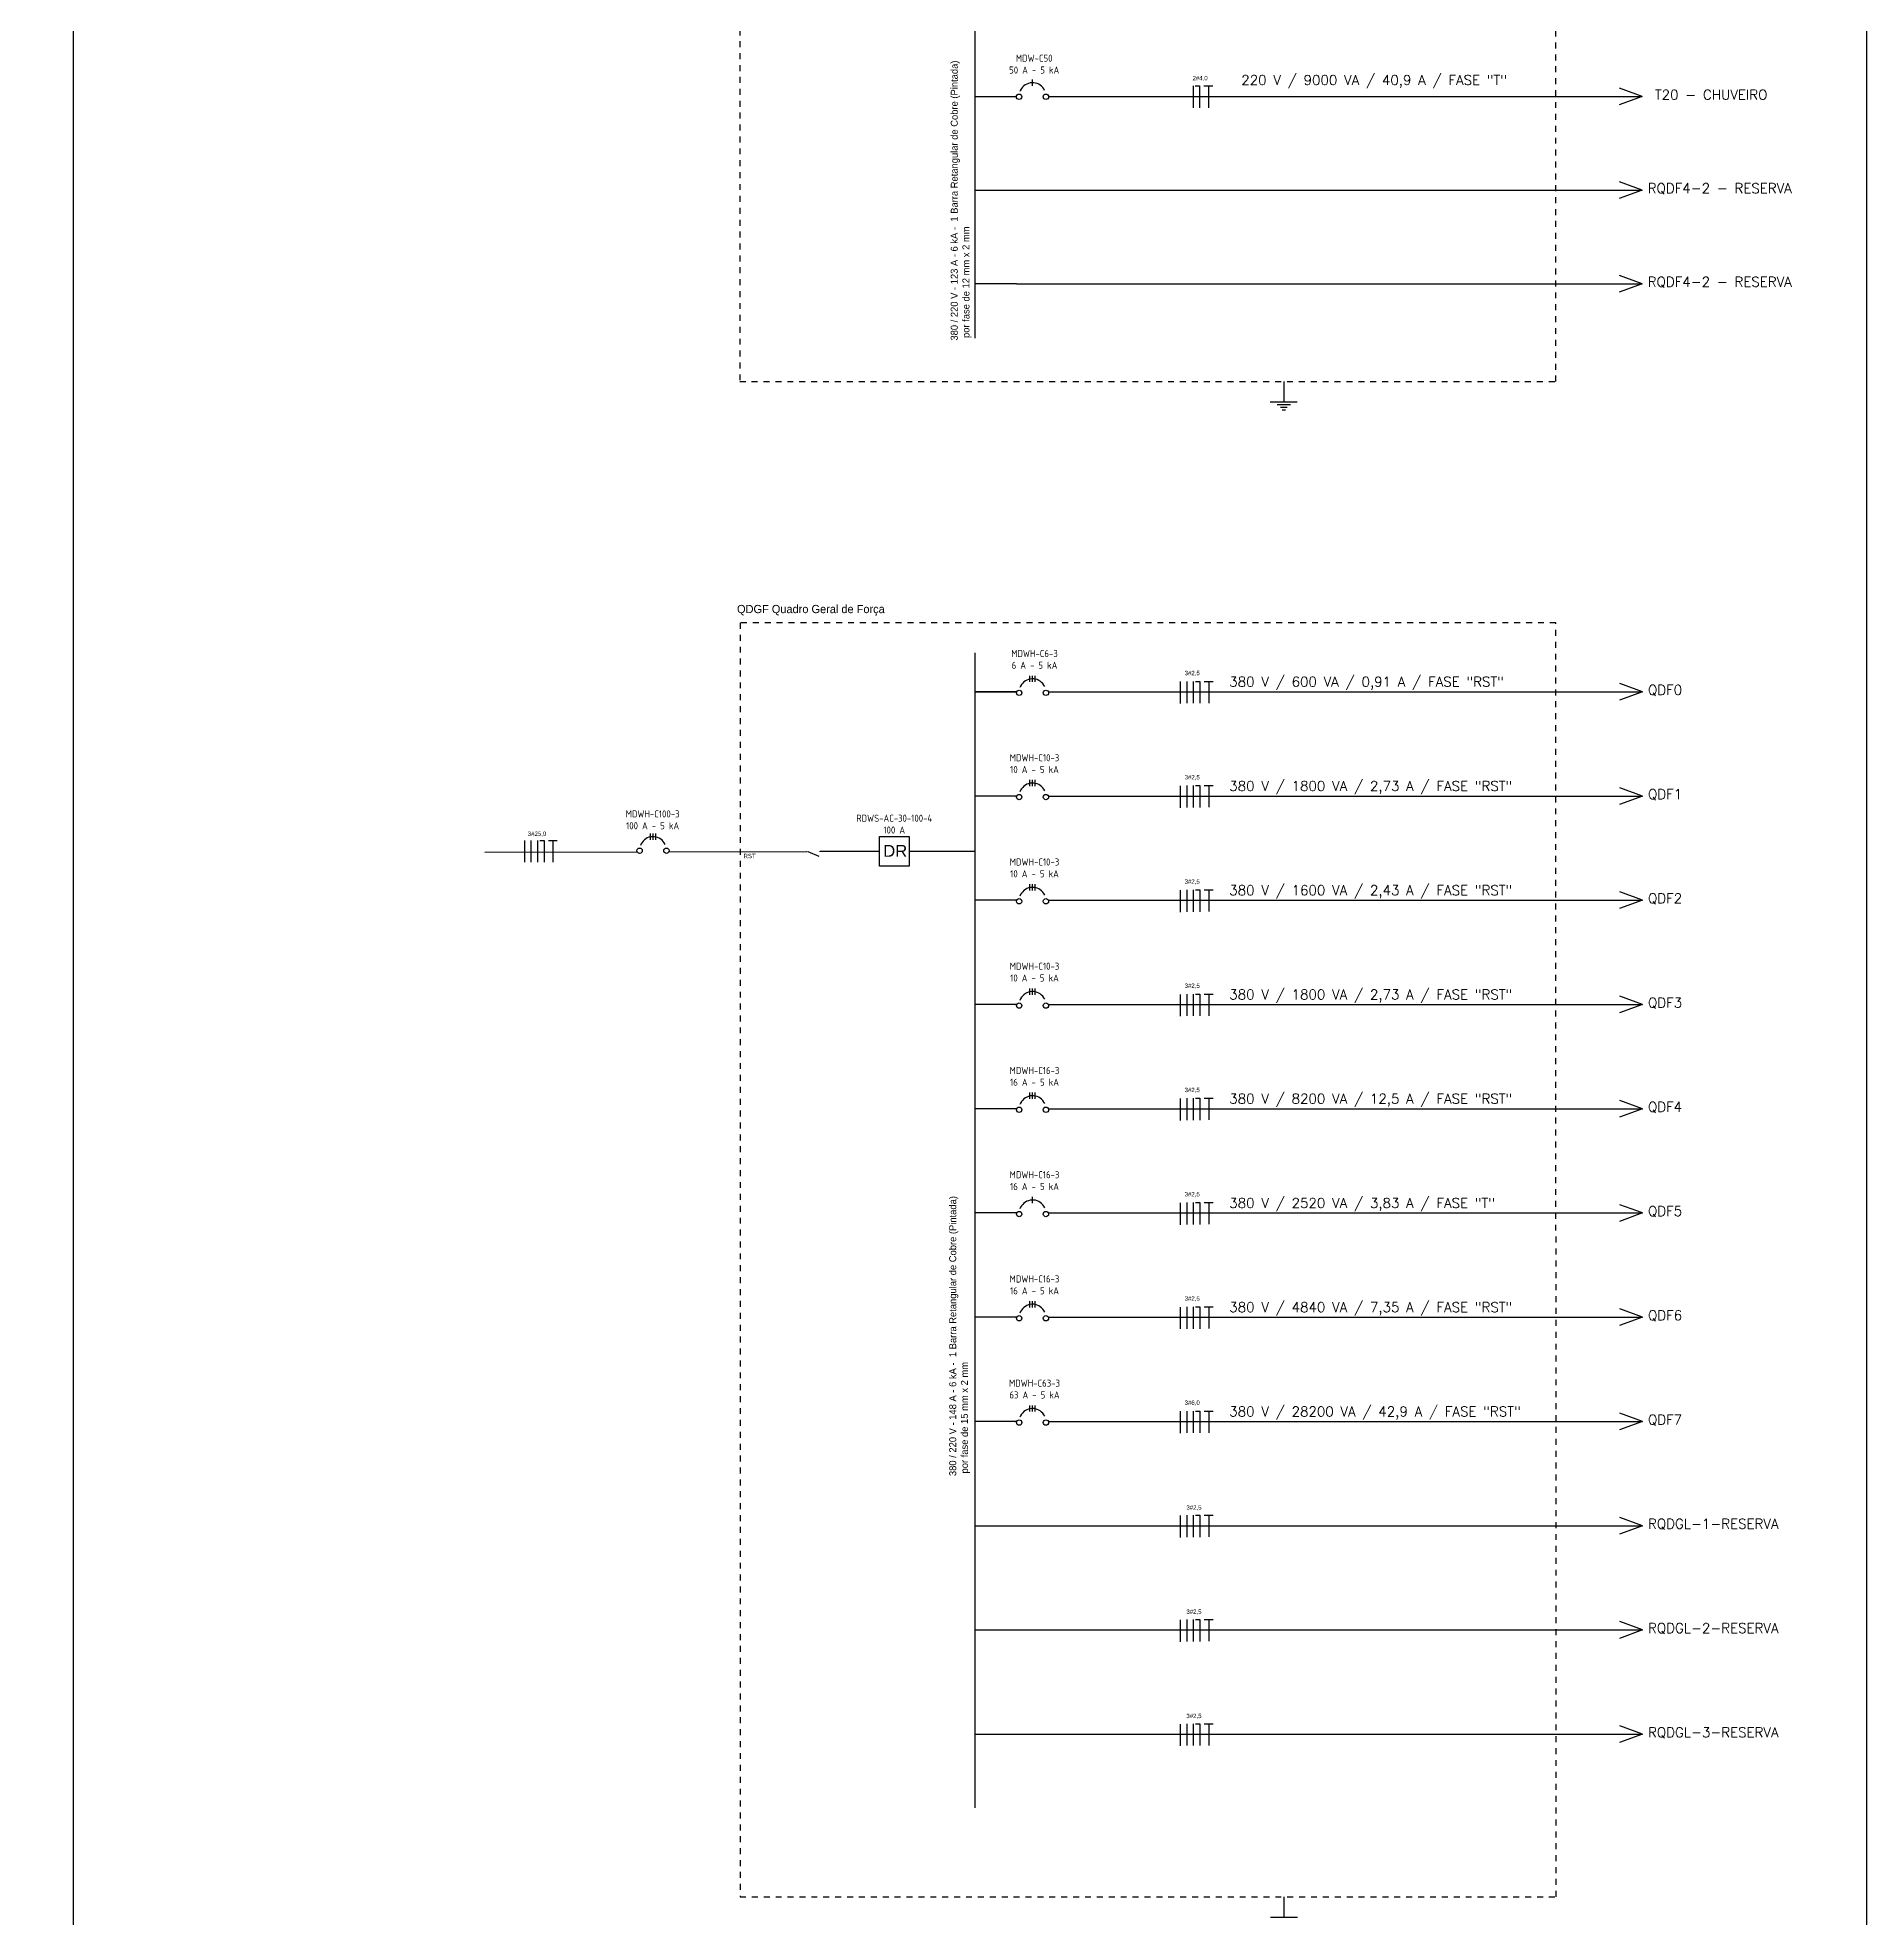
# Model space of a CAD drawing. Extents: x 196 to 487, y -48 to 152.
# Drawn here: x 390.48 to 421.22, y -3.79 to 27.83 of the extents above; entities that cross this region are included whole.
import ezdxf

# ---------------------------------------------------------------- set-up
doc = ezdxf.new("R2010")
doc.units = 0
doc.header["$MEASUREMENT"] = 0
doc.linetypes.add('DASHED2', pattern=[0.375, 0.25, -0.125])
doc.linetypes.add('NULL', pattern=[0])
for name, color, linetype in [('DIAGRAMAS', 254, 'CONTINUOUS'), ('UNIFILAR DESENHO', 50, 'CONTINUOUS'), ('UNIFILAR TEXTO', 7, 'CONTINUOUS'), ('UNIFILAR-TEXTO', 7, 'CONTINUOUS')]:
    doc.layers.add(name, color=color, linetype=linetype)
doc.styles.add('ARIAL', font='arial.ttf')
doc.styles.add('ROMANS', font='romans')

msp = doc.modelspace()

# ---------------------------------------------------------------- hatches: boundary and pattern name
at = {"layer": 'UNIFILAR DESENHO', "linetype": 'Continuous', "transparency": 33554687}
h = msp.add_hatch(color=256, dxfattribs=at)
h.dxf.hatch_style = 1
h.paths.add_polyline_path([(403.407, 14.146, 1), (403.425, 14.146, 1)])
h.paths.add_polyline_path([(403.617, 14.146, 1), (403.636, 14.146, 1)])

# ---------------------------------------------------------------- linework, layer by layer
at = {"layer": 'DIAGRAMAS'}
msp.add_line((391.081, -27.952), (391.081, 136.193), dxfattribs=at)
msp.add_lwpolyline([(360.94, 147.413), (421.222, 147.413), (421.222, -27.952), (360.94, -27.952)], close=True, dxfattribs=at)
at = {"layer": 'UNIFILAR DESENHO', "linetype": 'DASHED2', "ltscale": 0.05}
for p, q in [((402.282, 32.966), (402.282, 22.045)), ((416.002, 22.045), (415.997, 32.966)), ((402.282, 22.045), (416.002, 22.045)), ((416.002, 17.988), (402.286, 17.988)), ((402.286, 17.988), (402.286, -3.43)), ((416.006, -3.43), (416.002, 17.988)), ((402.286, -3.43), (416.006, -3.43))]:
    msp.add_line(p, q, dxfattribs=at)
at = {"layer": 'UNIFILAR DESENHO'}
for p, q in [((406.238, 22.773), (406.238, 32.474)), ((407.203, 27.016), (407.203, 27.121)), ((407.203, 27.016), (407.203, 27.121)), ((409.903, 27.015), (409.903, 26.647)), ((409.94, 27.015), (410.013, 27.015)), ((410.013, 27.015), (410.013, 26.647)), ((410.086, 27.015), (410.234, 27.015)), ((410.16, 27.015), (410.16, 26.647)), ((417.452, 26.836), (417.073, 26.976)), ((417.452, 26.836), (417.073, 26.976)), ((406.238, 26.836), (406.933, 26.836)), ((407.473, 26.836), (417.452, 26.836)), ((407.473, 26.836), (417.452, 26.836)), ((417.452, 26.836), (417.067, 26.695)), ((417.452, 26.836), (417.067, 26.695)), ((417.452, 25.263), (417.073, 25.404)), ((417.452, 25.263), (417.073, 25.404)), ((406.238, 25.263), (417.452, 25.263)), ((417.452, 25.263), (417.067, 25.123)), ((417.452, 25.263), (417.067, 25.123)), ((417.452, 23.69), (417.073, 23.83)), ((406.933, 23.69), (406.238, 23.69)), ((406.933, 23.69), (417.452, 23.69)), ((417.452, 23.69), (417.067, 23.549)), ((411.426, 22.045), (411.426, 21.706)), ((411.201, 21.706), (411.651, 21.706)), ((411.314, 21.661), (411.539, 21.661)), ((411.37, 21.616), (411.483, 21.616)), ((411.398, 21.571), (411.455, 21.571)), ((406.242, -1.934), (406.242, 17.482)), ((407.159, 16.995), (407.159, 17.1)), ((407.204, 16.995), (407.204, 17.1)), ((407.249, 16.995), (407.249, 17.1)), ((406.938, 16.829), (406.242, 16.829)), ((406.242, 16.829), (406.938, 16.829)), ((407.478, 16.829), (417.457, 16.829)), ((409.687, 17), (409.687, 16.632)), ((409.797, 17.005), (409.797, 16.637)), ((409.907, 17.005), (409.907, 16.637)), ((409.944, 17.005), (410.018, 17.005)), ((410.018, 17.005), (410.018, 16.637)), ((410.091, 17.005), (410.238, 17.005)), ((410.165, 17.009), (410.165, 16.641)), ((417.457, 16.829), (417.072, 16.689)), ((417.457, 16.829), (417.077, 16.97)), ((407.159, 15.242), (407.159, 15.347)), ((407.204, 15.242), (407.204, 15.347)), ((407.249, 15.242), (407.249, 15.347)), ((409.687, 15.248), (409.687, 14.88)), ((409.797, 15.252), (409.797, 14.884)), ((409.907, 15.252), (409.907, 14.884)), ((409.944, 15.252), (410.018, 15.252)), ((410.018, 15.252), (410.018, 14.884)), ((410.091, 15.252), (410.238, 15.252)), ((410.165, 15.257), (410.165, 14.888)), ((417.457, 15.077), (417.077, 15.217)), ((406.938, 15.077), (406.242, 15.077)), ((407.478, 15.077), (417.457, 15.077)), ((417.457, 15.077), (417.072, 14.936)), ((398.662, 14.331), (398.662, 13.963)), ((398.772, 14.331), (398.772, 13.963)), ((398.882, 14.331), (398.882, 13.963)), ((398.919, 14.331), (398.993, 14.331)), ((398.993, 14.331), (398.993, 13.963)), ((399.066, 14.331), (399.213, 14.331)), ((399.14, 14.331), (399.14, 13.963)), ((400.779, 14.341), (400.779, 14.446)), ((400.824, 14.341), (400.824, 14.446)), ((400.869, 14.341), (400.869, 14.446)), ((397.997, 14.135), (400.558, 14.139)), ((401.09, 14.14), (403.407, 14.143)), ((403.635, 14.148), (404.629, 14.148)), ((405.129, 14.148), (406.242, 14.148)), ((406.938, 13.324), (406.242, 13.324)), ((407.159, 13.49), (407.159, 13.595)), ((407.204, 13.49), (407.204, 13.595)), ((407.249, 13.49), (407.249, 13.595)), ((407.478, 13.324), (417.457, 13.324)), ((409.687, 13.495), (409.687, 13.127)), ((409.797, 13.5), (409.797, 13.132)), ((409.907, 13.5), (409.907, 13.132)), ((409.944, 13.5), (410.018, 13.5)), ((410.018, 13.5), (410.018, 13.132)), ((410.091, 13.5), (410.238, 13.5)), ((410.165, 13.504), (410.165, 13.136)), ((417.457, 13.324), (417.072, 13.184)), ((417.457, 13.324), (417.077, 13.464)), ((407.159, 11.737), (407.159, 11.842)), ((407.204, 11.737), (407.204, 11.842)), ((407.249, 11.737), (407.249, 11.842)), ((409.687, 11.743), (409.687, 11.375)), ((409.797, 11.747), (409.797, 11.379)), ((409.907, 11.747), (409.907, 11.379)), ((409.944, 11.747), (410.018, 11.747)), ((410.018, 11.747), (410.018, 11.379)), ((410.091, 11.747), (410.238, 11.747)), ((410.165, 11.752), (410.165, 11.383)), ((417.457, 11.572), (417.077, 11.712)), ((406.938, 11.572), (406.242, 11.572)), ((407.478, 11.572), (417.457, 11.572)), ((417.457, 11.572), (417.072, 11.431)), ((406.938, 9.819), (406.242, 9.819)), ((407.159, 9.985), (407.159, 10.09)), ((407.204, 9.985), (407.204, 10.09)), ((407.249, 9.985), (407.249, 10.09)), ((407.478, 9.819), (417.457, 9.819)), ((409.687, 9.99), (409.687, 9.622)), ((409.797, 9.995), (409.797, 9.627)), ((409.907, 9.995), (409.907, 9.627)), ((409.944, 9.995), (410.018, 9.995)), ((410.018, 9.995), (410.018, 9.627)), ((410.091, 9.995), (410.238, 9.995)), ((410.165, 9.999), (410.165, 9.631)), ((417.457, 9.819), (417.072, 9.679)), ((417.457, 9.819), (417.077, 9.959)), ((407.204, 8.232), (407.204, 8.337)), ((409.687, 8.238), (409.687, 7.87)), ((409.797, 8.242), (409.797, 7.874)), ((409.907, 8.242), (409.907, 7.874)), ((409.944, 8.242), (410.018, 8.242)), ((410.018, 8.242), (410.018, 7.874)), ((410.091, 8.242), (410.238, 8.242)), ((410.165, 8.247), (410.165, 7.878)), ((406.938, 8.067), (406.242, 8.067)), ((407.478, 8.067), (417.457, 8.067)), ((417.457, 8.067), (417.072, 7.926)), ((417.457, 8.067), (417.077, 8.207)), ((407.159, 6.48), (407.159, 6.585)), ((407.204, 6.48), (407.204, 6.585)), ((407.249, 6.48), (407.249, 6.585)), ((409.687, 6.485), (409.687, 6.117)), ((409.797, 6.49), (409.797, 6.122)), ((409.907, 6.49), (409.907, 6.122)), ((409.944, 6.49), (410.018, 6.49)), ((410.018, 6.49), (410.018, 6.122)), ((410.091, 6.49), (410.238, 6.49)), ((410.165, 6.494), (410.165, 6.126)), ((417.457, 6.314), (417.077, 6.454)), ((406.938, 6.314), (406.242, 6.314)), ((407.478, 6.314), (417.457, 6.314)), ((417.457, 6.314), (417.072, 6.174)), ((407.159, 4.727), (407.159, 4.832)), ((407.204, 4.727), (407.204, 4.832)), ((407.249, 4.727), (407.249, 4.832)), ((406.938, 4.562), (406.242, 4.562)), ((407.478, 4.562), (417.457, 4.562)), ((409.687, 4.733), (409.687, 4.365)), ((409.797, 4.737), (409.797, 4.369)), ((409.907, 4.737), (409.907, 4.369)), ((409.944, 4.737), (410.018, 4.737)), ((410.018, 4.737), (410.018, 4.369)), ((410.091, 4.737), (410.238, 4.737)), ((410.165, 4.741), (410.165, 4.373)), ((417.457, 4.562), (417.072, 4.421)), ((417.457, 4.562), (417.077, 4.702)), ((409.687, 2.98), (409.687, 2.612)), ((409.797, 2.985), (409.797, 2.617)), ((409.907, 2.985), (409.907, 2.617)), ((409.944, 2.985), (410.018, 2.985)), ((410.018, 2.985), (410.018, 2.617)), ((410.091, 2.985), (410.238, 2.985)), ((410.165, 2.989), (410.165, 2.621)), ((417.457, 2.809), (417.077, 2.949)), ((406.242, 2.809), (417.457, 2.809)), ((417.457, 2.809), (417.072, 2.669)), ((406.242, 1.057), (417.457, 1.057)), ((409.687, 1.228), (409.687, 0.86)), ((409.797, 1.232), (409.797, 0.864)), ((409.907, 1.232), (409.907, 0.864)), ((409.944, 1.232), (410.018, 1.232)), ((410.018, 1.232), (410.018, 0.864)), ((410.091, 1.232), (410.238, 1.232)), ((410.165, 1.236), (410.165, 0.868)), ((417.457, 1.057), (417.072, 0.916)), ((417.457, 1.057), (417.077, 1.197)), ((409.687, -0.525), (409.687, -0.893)), ((409.797, -0.52), (409.797, -0.888)), ((409.907, -0.52), (409.907, -0.888)), ((409.944, -0.52), (410.018, -0.52)), ((410.018, -0.52), (410.018, -0.888)), ((410.091, -0.52), (410.238, -0.52)), ((410.165, -0.516), (410.165, -0.884)), ((417.457, -0.696), (417.077, -0.556)), ((406.242, -0.696), (417.457, -0.696)), ((417.457, -0.696), (417.072, -0.836)), ((411.431, -3.43), (411.431, -3.77)), ((411.206, -3.77), (411.656, -3.77))]:
    msp.add_line(p, q, dxfattribs=at)
at = {"layer": 'UNIFILAR DESENHO', "linetype": 'Continuous'}
msp.add_line((403.424, 14.143), (403.614, 14.067), dxfattribs=at)
at = {"layer": 'UNIFILAR DESENHO'}
for points in [[(407.407, 26.939), (407.393, 26.964), (407.375, 26.988), (407.355, 27.009), (407.332, 27.028), (407.307, 27.043), (407.28, 27.055), (407.252, 27.063), (407.223, 27.068), (407.193, 27.068), (407.164, 27.065), (407.135, 27.058), (407.108, 27.047), (407.082, 27.033), (407.058, 27.016), (407.037, 26.996), (407.019, 26.973), (407.003, 26.947), (406.992, 26.921)], [(407.408, 16.918), (407.394, 16.943), (407.376, 16.967), (407.356, 16.988), (407.333, 17.007), (407.308, 17.022), (407.281, 17.034), (407.253, 17.042), (407.224, 17.047), (407.194, 17.047), (407.165, 17.044), (407.136, 17.037), (407.109, 17.026), (407.083, 17.012), (407.059, 16.995), (407.038, 16.974), (407.02, 16.951), (407.004, 16.926), (406.993, 16.899)], [(407.408, 15.165), (407.394, 15.191), (407.376, 15.215), (407.356, 15.236), (407.333, 15.254), (407.308, 15.269), (407.281, 15.281), (407.253, 15.29), (407.224, 15.294), (407.194, 15.295), (407.165, 15.291), (407.136, 15.284), (407.109, 15.274), (407.083, 15.26), (407.059, 15.242), (407.038, 15.222), (407.02, 15.199), (407.004, 15.174), (406.993, 15.147)], [(401.028, 14.264), (401.013, 14.289), (400.996, 14.313), (400.976, 14.334), (400.953, 14.353), (400.927, 14.368), (400.901, 14.38), (400.872, 14.388), (400.843, 14.393), (400.814, 14.393), (400.785, 14.39), (400.756, 14.383), (400.728, 14.372), (400.703, 14.358), (400.679, 14.341), (400.658, 14.32), (400.639, 14.298), (400.624, 14.272), (400.612, 14.245)], [(404.629, 14.398), (405.129, 14.398), (405.129, 13.898), (404.629, 13.898), (404.629, 14.398)], [(407.408, 13.412), (407.394, 13.438), (407.376, 13.462), (407.356, 13.483), (407.333, 13.502), (407.308, 13.517), (407.281, 13.529), (407.253, 13.537), (407.224, 13.542), (407.194, 13.542), (407.165, 13.539), (407.136, 13.532), (407.109, 13.521), (407.083, 13.507), (407.059, 13.49), (407.038, 13.469), (407.02, 13.446), (407.004, 13.421), (406.993, 13.394)], [(407.408, 11.66), (407.394, 11.686), (407.376, 11.71), (407.356, 11.731), (407.333, 11.749), (407.308, 11.764), (407.281, 11.776), (407.253, 11.785), (407.224, 11.789), (407.194, 11.79), (407.165, 11.786), (407.136, 11.779), (407.109, 11.769), (407.083, 11.755), (407.059, 11.737), (407.038, 11.717), (407.02, 11.694), (407.004, 11.669), (406.993, 11.642)], [(407.408, 9.907), (407.394, 9.933), (407.376, 9.957), (407.356, 9.978), (407.333, 9.997), (407.308, 10.012), (407.281, 10.024), (407.253, 10.032), (407.224, 10.037), (407.194, 10.037), (407.165, 10.034), (407.136, 10.027), (407.109, 10.016), (407.083, 10.002), (407.059, 9.985), (407.038, 9.964), (407.02, 9.941), (407.004, 9.916), (406.993, 9.889)], [(407.408, 8.155), (407.394, 8.181), (407.376, 8.205), (407.356, 8.226), (407.333, 8.244), (407.308, 8.259), (407.281, 8.271), (407.253, 8.28), (407.224, 8.284), (407.194, 8.285), (407.165, 8.281), (407.136, 8.274), (407.109, 8.264), (407.083, 8.25), (407.059, 8.232), (407.038, 8.212), (407.02, 8.189), (407.004, 8.164), (406.993, 8.137)], [(407.408, 6.402), (407.394, 6.428), (407.376, 6.452), (407.356, 6.473), (407.333, 6.492), (407.308, 6.507), (407.281, 6.519), (407.253, 6.527), (407.224, 6.532), (407.194, 6.532), (407.165, 6.529), (407.136, 6.522), (407.109, 6.511), (407.083, 6.497), (407.059, 6.48), (407.038, 6.459), (407.02, 6.436), (407.004, 6.411), (406.993, 6.384)], [(407.408, 4.65), (407.394, 4.676), (407.376, 4.7), (407.356, 4.721), (407.333, 4.739), (407.308, 4.754), (407.281, 4.766), (407.253, 4.775), (407.224, 4.779), (407.194, 4.78), (407.165, 4.776), (407.136, 4.769), (407.109, 4.759), (407.083, 4.745), (407.059, 4.727), (407.038, 4.707), (407.02, 4.684), (407.004, 4.659), (406.993, 4.632)]]:
    msp.add_lwpolyline(points, dxfattribs=at)
for centre in [(406.978, 26.833), (407.428, 26.833), (406.979, 16.812), (407.429, 16.812), (406.979, 15.059), (407.429, 15.059), (400.599, 14.158), (401.049, 14.158), (406.979, 13.307), (407.429, 13.307), (406.979, 11.554), (407.429, 11.554), (406.979, 9.802), (407.429, 9.802), (406.979, 8.049), (407.429, 8.049), (406.979, 6.297), (407.429, 6.297), (406.979, 4.544), (407.429, 4.544)]:
    msp.add_circle(centre, 0.045, dxfattribs=at)

# ---------------------------------------------------------------- texts
at = {"layer": 'UNIFILAR DESENHO', "linetype": 'NULL', "insert": (404.694, 14.055), "char_height": 0.2, "width": 0.80732, "attachment_point": 7, "line_spacing_factor": 0.6, "style": 'ARIAL'}
msp.add_mtext('DR', dxfattribs=at)
at = {"layer": 'UNIFILAR TEXTO', "char_height": 0.1189, "width": 2.25774, "attachment_point": 8, "line_spacing_factor": 0.6, "style": 'ARIAL'}
for s, insert in [('\\pxsm1;{\\Fisocp|c0;MDW-C50\\P50\\Fisocp2|c0; A - 5 kA}', (407.232, 27.223)), ('\\pxsm1;{\\Fisocp|c0;MDWH-C6-3\\P\\Fisocp2|c0;6 A - 5 kA}', (407.237, 17.215)), ('\\pxsm1;{\\Fisocp|c0;MDWH-C10-3\\P\\Fisocp2|c0;10 A - 5 kA}', (407.237, 15.463)), ('\\pxsm1;{\\Fisocp|c0;MDWH-C100-3\\P\\Fisocp2|c0;100 A - 5 kA}', (400.817, 14.518)), ('\\pxsm1;{\\Fisocp|c0;RDWS-AC-30-100-4\\P\\Fisocp2|c0;100 A}', (404.879, 14.446)), ('\\pxsm1;{\\Fisocp|c0;MDWH-C10-3\\P\\Fisocp2|c0;10 A - 5 kA}', (407.237, 13.71)), ('\\pxsm1;{\\Fisocp|c0;MDWH-C10-3\\P\\Fisocp2|c0;10 A - 5 kA}', (407.237, 11.958)), ('\\pxsm1;{\\Fisocp|c0;MDWH-C16-3\\P\\Fisocp2|c0;16 A - 5 kA}', (407.237, 10.205)), ('\\pxsm1;{\\Fisocp|c0;MDWH-C16-3\\P\\Fisocp2|c0;16 A - 5 kA}', (407.237, 8.453)), ('\\pxsm1;{\\Fisocp|c0;MDWH-C16-3\\P\\Fisocp2|c0;16 A - 5 kA}', (407.237, 6.7)), ('\\pxsm1;{\\Fisocp|c0;MDWH-C63-3\\P\\Fisocp2|c0;63 A - 5 kA}', (407.237, 4.948))]:
    msp.add_mtext(s, dxfattribs=dict(at, insert=insert))
at = {"layer": 'UNIFILAR TEXTO', "char_height": 0.117899, "attachment_point": 1, "rotation": 90}
for s, insert in [('\\A1;380 / 220 V - 123 A - 6 kA - {\\A0;\\fArial|b0|i0|c0|p34; \\Ftxt|c0;1 Barra Retangular de Cobre (Pintada)\\P por fase de 12 mm x 2 mm}', (405.829, 22.734)), ('\\A1;380 / 220 V - 148 A - 6 kA - {\\A0;\\fArial|b0|i0|c0|p34; \\Ftxt|c0;1 Barra Retangular de Cobre (Pintada)\\P por fase de 15 mm x 2 mm}', (405.803, 3.644))]:
    msp.add_mtext(s, dxfattribs=dict(at, insert=insert))
at = {"layer": 'UNIFILAR TEXTO', "attachment_point": 1}
for s, insert, char_height, width in [('\\A1;\\pxqc;2#4,0', (409.733, 27.184), 0.07364, 0.57532), ('QDGF Quadro Geral de Força', (402.236, 18.29), 0.13807, 4.18815), ('\\A1;3#2,5', (409.761, 17.182), 0.0736, 0.57532), ('\\A1;3#2,5', (409.761, 15.43), 0.0736, 0.57532), ('\\A1;3#25,0', (398.718, 14.48), 0.0736, 0.57532), ('\\A1;3#2,5', (409.761, 13.677), 0.0736, 0.57532), ('\\A1;3#2,5', (409.761, 11.925), 0.0736, 0.57532), ('\\A1;3#2,5', (409.761, 10.172), 0.0736, 0.57532), ('\\A1;3#2,5', (409.761, 8.42), 0.0736, 0.57532), ('\\A1;3#2,5', (409.761, 6.667), 0.0736, 0.57532), ('\\A1;3#6,0', (409.761, 4.915), 0.0736, 0.57532), ('\\A1;\\pxqc;3#2,5', (409.63, 3.153), 0.07364, 0.57532), ('\\A1;\\pxqc;3#2,5', (409.63, 1.401), 0.07364, 0.57532), ('\\A1;\\pxqc;3#2,5', (409.63, -0.352), 0.07364, 0.57532)]:
    msp.add_mtext(s, dxfattribs=dict(at, insert=insert, char_height=char_height, width=width))
at = {"layer": 'UNIFILAR TEXTO', "insert": (402.346, 14.106), "char_height": 0.0736, "attachment_point": 1}
msp.add_mtext('RST', dxfattribs=at)
msp.add_mtext('RST', dxfattribs=at)
at = {"layer": 'UNIFILAR-TEXTO', "attachment_point": 1, "style": 'ROMANS'}
for s, insert, char_height, width in [('220 V / 9000 VA / 40,9 A / FASE "T"', (410.713, 27.197), 0.16522, 5.39319), ('T20 - CHUVEIRO', (417.667, 26.95), 0.16522, 2.71175), ('RQDF4-2 - RESERVA', (417.546, 25.378), 0.16522, 3.68281), ('RQDF4-2 - RESERVA', (417.546, 23.805), 0.16522, 3.68281), ('380 V / 600 VA / 0,91 A / FASE "RST"', (410.511, 17.081), 0.16522, 5.74932), ('QDF0', (417.551, 16.944), 0.1652, 1.74808), ('380 V / 1800 VA / 2,73 A / FASE "RST"', (410.511, 15.328), 0.16522, 5.74932), ('QDF1', (417.551, 15.191), 0.1652, 1.74808), ('380 V / 1600 VA / 2,43 A / FASE "RST"', (410.511, 13.576), 0.16522, 5.74932), ('QDF2', (417.551, 13.439), 0.1652, 1.74808), ('380 V / 1800 VA / 2,73 A / FASE "RST"', (410.511, 11.823), 0.16522, 5.74932), ('QDF3', (417.551, 11.686), 0.1652, 1.74808), ('380 V / 8200 VA / 12,5 A / FASE "RST"', (410.511, 10.071), 0.16522, 5.74932), ('QDF4', (417.551, 9.934), 0.1652, 1.74808), ('380 V / 2520 VA / 3,83 A / FASE "T"', (410.511, 8.318), 0.16522, 6.12121), ('QDF5', (417.551, 8.181), 0.1652, 1.74808), ('380 V / 4840 VA / 7,35 A / FASE "RST"', (410.511, 6.566), 0.16522, 6.12121), ('QDF6', (417.551, 6.429), 0.1652, 1.74808), ('380 V / 28200 VA / 42,9 A / FASE "RST"', (410.511, 4.813), 0.16522, 6.12121), ('QDF7', (417.551, 4.676), 0.1652, 1.74808), ('RQDGL-1-RESERVA', (417.551, 2.924), 0.16522, 1.74808), ('RQDGL-2-RESERVA', (417.551, 1.171), 0.16522, 1.74808), ('RQDGL-3-RESERVA', (417.551, -0.581), 0.16522, 1.74808)]:
    msp.add_mtext(s, dxfattribs=dict(at, insert=insert, char_height=char_height, width=width))

doc.saveas('drawing.dxf')
